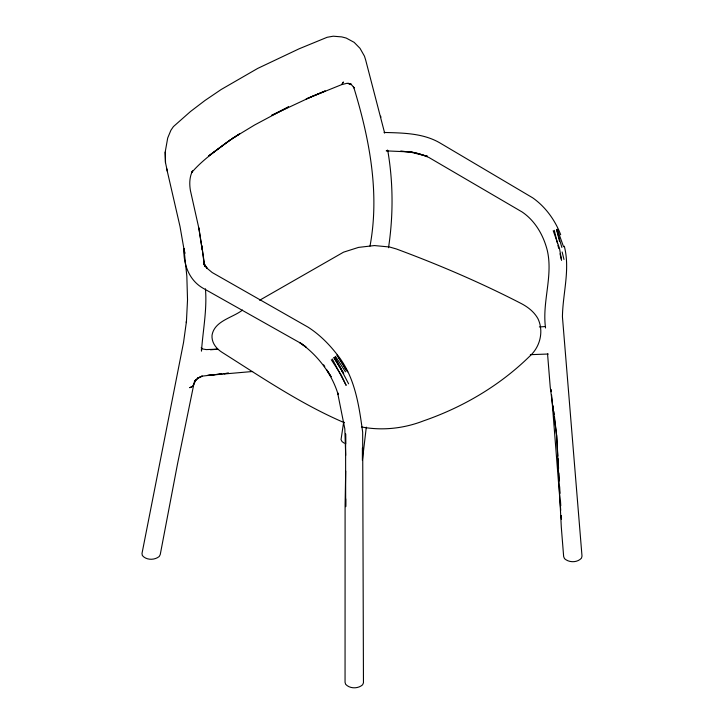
<?xml version="1.0" encoding="UTF-8"?>
<svg xmlns="http://www.w3.org/2000/svg" width="724" height="724" viewBox="0 0 724 724"><rect width="100%" height="100%" fill="white"/><g stroke="black" fill="none" stroke-linecap="round" stroke-linejoin="round"><path stroke-width="1.09" d="M362.398 447.939L362.389 460.401L366.308 427.142M345.71 498.872L345.674 506.691L345.601 433.812L345.701 443.966M345.701 471.016L345.095 504.791L345.058 682.352L345.656 684.298C349.846 688.904 358.072 688.913 362.606 684.795L363.457 682.804L362.661 432.201C359.014 405.15 354.914 376.67 337.248 354.715C329.058 344.099 319.456 334.488 308.143 327.212L212.222 272.55L207.444 268.577L204.087 264.432L207.2 268.541L203.869 263.129L204.874 266.387L199.073 229.209L190.412 190.521C189.299 183.977 189.435 176.909 192.557 170.909L191.579 172.656C202.648 159.66 217.155 149.904 230.675 139.605L208.566 155.995L226.15 142.9L239.689 133.822L231.58 138.954L254.631 124.98L288.577 106.862L271.5 115.451L312.849 96.075L325.221 90.971L306.18 98.98L341.565 84.672L347.086 83.278L351.33 84.219L348.09 83.287L351.728 84.989L354.208 87.903L353.375 86.844L354.326 89.188C369.638 139.66 379.819 193.507 370.009 246.06M202.177 249.68L198.765 227.834L199.073 229.209M388.517 247.726C393.385 215.453 393.286 182.457 387.72 150.284M343.719 421.748L341.031 439.595L342.045 441.604L344.353 443.215M195.498 380.037L193.914 383.847L177.507 463.966L160.248 554.53L159.235 556.485C154.565 560.331 146.302 560.367 142.338 555.516L141.995 553.471L183.552 342.407L186.502 321.049L186.376 322.623L187.525 299.917L186.837 276.206L183.941 248.549C183.253 263.961 188.846 279.781 202.566 287.935L299.003 342.271L305.953 346.932L299.609 342.407C317.555 355.086 331.854 373.457 338.171 394.625L337.583 392.634L344.823 428.889L345.701 455.369M195.462 380.109L192.828 386.281L189.851 387.657L192.828 386.281L195.29 380.887L197.86 378.227L202.231 376.073L197.2 378.453L202.105 376.154L214.349 374.706M195.29 380.887L194.303 381.919L197.86 378.227M259.635 300.252L343.529 252.178L358.516 247.4L374.408 245.563L389.512 246.993L396.281 248.938C438.988 264.767 480.917 282.731 521.407 303.627C528.104 307.157 534.231 311.963 537.95 318.687C543.814 330.968 540.357 346.199 530.502 355.448C500.546 385.105 463.469 407.033 423.721 420.798C404.055 428.472 382.435 430.907 361.647 426.979M242.522 310.053C232.712 317.791 214.467 320.741 212.032 335.239C211.444 342.425 216.069 348.516 221.897 352.226C261.636 377.331 301.084 404.182 344.416 422.735M387.548 150.212L386.227 150.873L412.436 152.058L400.571 151.235L409.141 151.805L427.504 156.303L413.513 152.366L419.992 154.022L428.852 157.443L522.104 211.969C535.154 220.793 543.407 235.209 547.244 250.242C553.308 275.98 541.905 302.017 545.552 327.981M216.53 374.471L221.969 373.892M224.15 373.665L228.503 373.195M221.797 373.91L207.444 375.439L252.658 371.493M224.006 373.674L228.431 373.204M210.458 349.773L217.073 349.285M217.779 349.131L206.25 349.592L202.548 348.95L201.182 347.701M539.371 326.94L544.982 326.569M530.339 354.66L548.276 354.027M345.828 369.077L347.71 371.864L344.868 367.629M335.502 356.407L345.466 371.81M331.302 359.728L341.239 375.077L346.153 385.358L332.298 358.959M323.619 364.815L324.777 366.652M326.506 369.412L331.112 376.752L327.909 371.493M343.638 373.448L333.945 357.674L343.638 373.448L334.678 357.077L348.597 383.82M560.693 234.739C555.082 220.159 545.561 206.901 532.719 197.842L440.708 143.397C423.766 133.107 403.268 132.981 384.073 132.456L384.652 133.053L365.72 60.219L364.48 56.191L360 48.309L354.127 42.336L346.181 38.046L341.773 36.906L333.248 36.2L327.139 37.286L299.148 48.789L257.699 68.418L221.173 89.505L205.028 100.446L190.466 111.541L173.407 126.61L170.909 130.257L167.706 137.976L165.208 151.968L165.488 162.574L167.344 171.344M553.217 230.721L559.462 248.26L561.562 260.197L560.005 253.789M557.326 229.237L563.544 246.73M184.493 251.337L185.1 253.264M561.869 247.454L556.593 229.463L559.498 241.255M380.652 116.184L380.933 117.207M562.141 251.97L563.987 259.473M554.276 230.295L557.399 243.11M557.923 245.246L558.702 248.45M166.683 168.611L180.014 226.503L184.186 250.377M564.304 246.178C570.349 269.509 562.783 293.238 562.43 316.777L582.005 556.104L581.462 558.159C577.299 562.801 569.019 562.81 564.512 558.638L563.661 556.62L561.299 527.072L556.666 435.767L554.503 416.997M553.226 405.965L553.48 408.173M553.86 411.485L554.24 414.789M204.195 264.894L201.933 245.744M547.561 353.964L550.222 387.032L556.666 435.767L557.86 456.084M551.154 389.467L551.326 391.702M551.597 395.06L560.729 510.375M561.172 515.977L561.444 519.334M557.987 458.346L558.584 468.5M558.847 473.016L559.308 480.917M559.643 486.555L560.032 493.334M560.503 501.234L560.765 505.75M561.353 515.904L561.489 518.158M201.417 348.95L201.489 351.095C202.919 330.406 207.182 309.727 205.444 288.831M343.276 82.147L342.162 83.957L343.276 82.147M340.38 360.308L337.013 355.086L346.515 370.362L340.38 360.308M165.488 162.574L165.362 152.022L165.488 162.574"/></g></svg>
